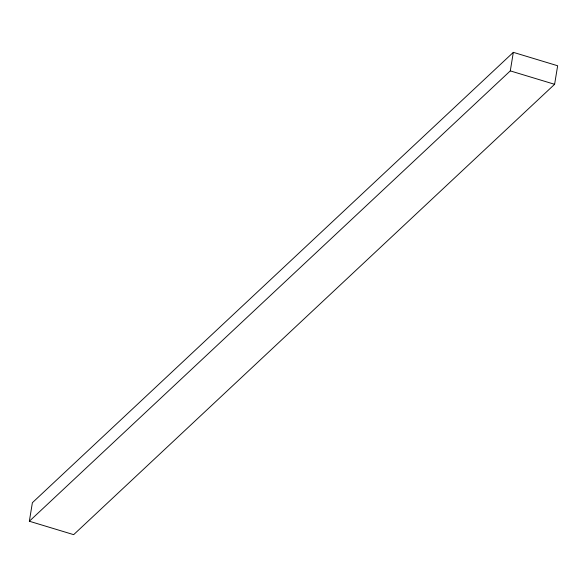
<?xml version="1.0" encoding="UTF-8"?>
<svg xmlns="http://www.w3.org/2000/svg" width="587" height="587" viewBox="0 0 587 587"><rect width="100%" height="100%" fill="white"/><g stroke="black" fill="none" stroke-linecap="round" stroke-linejoin="round"><path stroke-width="0.88" d="M29.35 521.241L32.388 502.699L513.332 52.346L557.65 65.759L554.612 84.301L73.669 534.654L29.35 521.241L510.294 70.888L513.332 52.346M510.294 70.888L554.612 84.301"/></g></svg>
